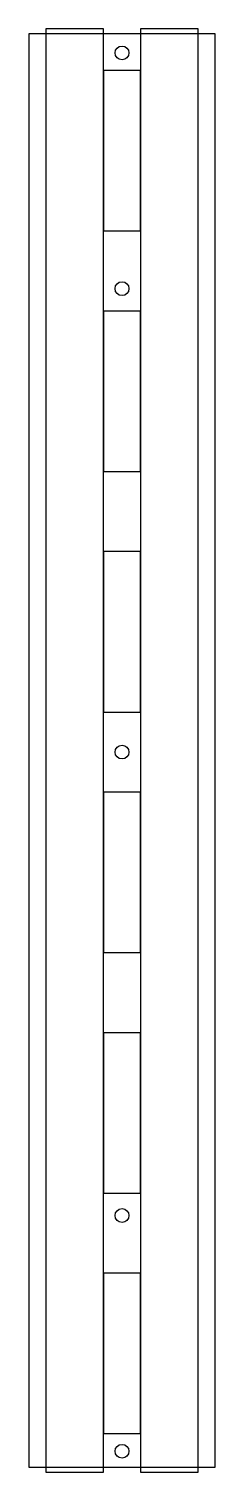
# Model space of a CAD drawing. Extents: x 0 to 116, y -3 to 897.
import ezdxf

# ---------------------------------------------------------------- set-up
doc = ezdxf.new("R2010")
doc.units = 0
doc.layers.get('0').update_dxf_attribs({"linetype": 'CONTINUOUS'})

msp = doc.modelspace()

# ---------------------------------------------------------------- linework, layer by layer
for points in [[(0, 0), (116, 0), (116, 894), (0, 894)], [(10.5, -3), (46.5, -3), (46.5, 897), (10.5, 897)], [(69.5, -3), (105.5, -3), (105.5, 897), (69.5, 897)], [(46.5, 771), (69.5, 771), (69.5, 871), (46.5, 871)], [(46.5, 621), (69.5, 621), (69.5, 721), (46.5, 721)], [(46.5, 471), (69.5, 471), (69.5, 571), (46.5, 571)], [(46.5, 321), (69.5, 321), (69.5, 421), (46.5, 421)], [(46.5, 171), (69.5, 171), (69.5, 271), (46.5, 271)], [(46.5, 21), (69.5, 21), (69.5, 121), (46.5, 121)]]:
    msp.add_lwpolyline(points, close=True)
for centre in [(58, 882), (58, 735), (58, 446), (58, 157), (58, 10)]:
    msp.add_circle(centre, 4.3)

doc.saveas('drawing.dxf')
